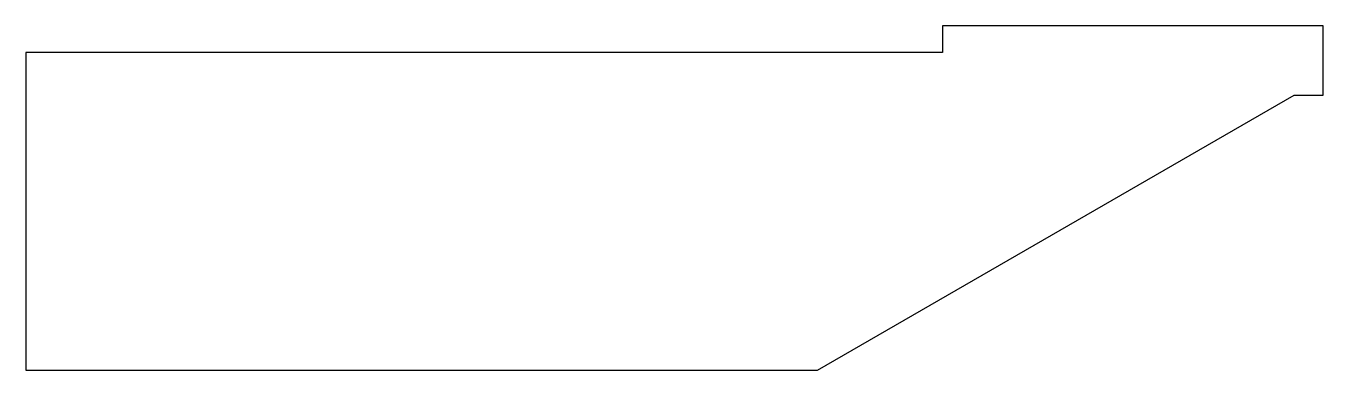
# Model space of a CAD drawing. Extents: x 5122 to 5618, y 3940 to 4072.
import ezdxf

# ---------------------------------------------------------------- set-up
doc = ezdxf.new("R2010")
doc.units = 0
doc.layers.get('0').update_dxf_attribs({"linetype": 'CONTINUOUS'})

msp = doc.modelspace()

# ---------------------------------------------------------------- linework, layer by layer
at = {"linetype": 'CONTINUOUS'}
for p, q in [((5618, 4072.11), (5472.43, 4072.11)), ((5472.43, 4072.11), (5472.43, 4061.91)), ((5618, 4045.55), (5618, 4072.11)), ((5472.43, 4061.91), (5121.81, 4061.91)), ((5121.81, 4061.91), (5121.81, 3940.22)), ((5424.56, 3940.22), (5606.99, 4045.55)), ((5606.99, 4045.55), (5618, 4045.55)), ((5121.81, 3940.22), (5424.56, 3940.22))]:
    msp.add_line(p, q, dxfattribs=at)

doc.saveas('drawing.dxf')
